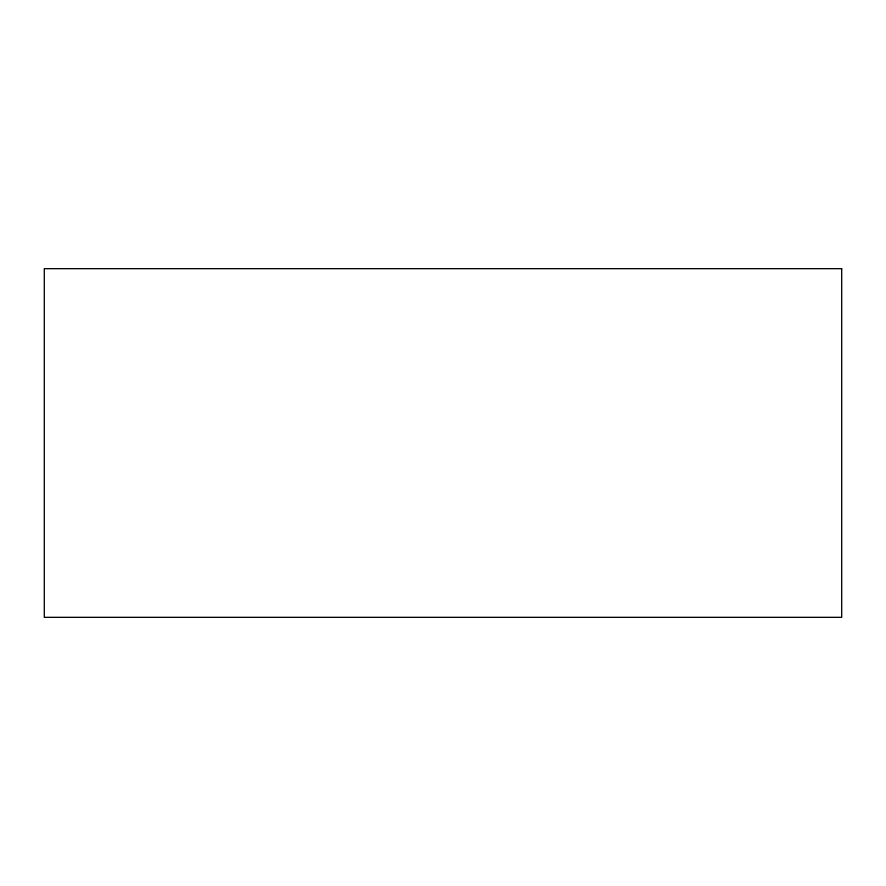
<?xml version="1.0" encoding="UTF-8"?>
<svg xmlns="http://www.w3.org/2000/svg" width="886" height="886" viewBox="0 0 886 886"><rect width="100%" height="100%" fill="white"/><g stroke="black" fill="none" stroke-linecap="round" stroke-linejoin="round"><path stroke-width="1.33" d="M841.7 268.668L44.3 268.668L44.3 617.332L841.7 617.332L841.7 268.668"/></g></svg>
